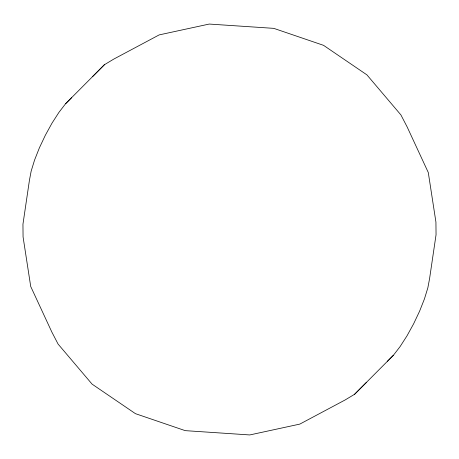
<?xml version="1.0" encoding="UTF-8"?>
<svg xmlns="http://www.w3.org/2000/svg" width="459" height="459" viewBox="0 0 459 459"><rect width="100%" height="100%" fill="white"/><g stroke="black" fill="none" stroke-linecap="round" stroke-linejoin="round"><path stroke-width="0.69" d="M354.606 394.264L393.415 355.266L400.099 346.579L407.007 335.827L413.657 323.744L419.606 311.156L424.443 298.912L427.84 287.856L429.567 278.733L436.05 234.767L435.93 222.093L428.287 172.521L407.099 126.827L400.914 114.928L366.913 74.863L323.543 45.332L273.765 28.355L209.235 24.057L159.175 34.901L113.912 59.016L104.394 64.736L65.585 103.734L58.901 112.421L51.993 123.173L45.343 135.256L39.394 147.844L34.557 160.088L31.16 171.144L29.433 180.267L22.95 224.233L23.07 236.907L30.713 286.479L51.901 332.173L58.086 344.072L92.087 384.137L135.457 413.668L185.235 430.645L249.765 434.943L299.825 424.099L345.088 399.984L354.606 394.264L366.219 382.617M92.781 76.383L104.394 64.736M65.585 103.734L71.593 97.704M387.407 361.296L393.415 355.266"/></g></svg>
